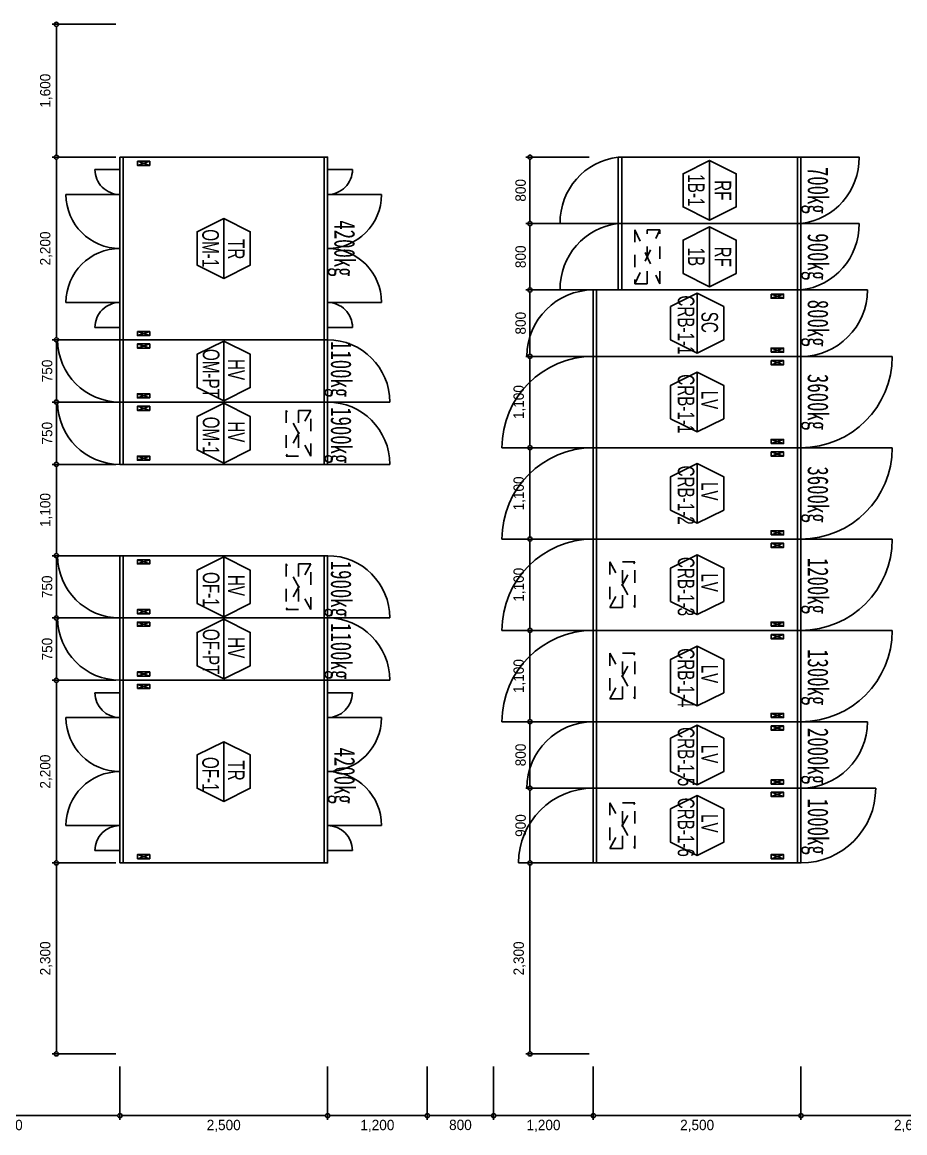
# Model space of a CAD drawing. Header units: millimetres. Extents: x 89978 to 501025, y -351975 to 837171.
# Drawn here: x 293374 to 304000, y -320500 to -307125 of the extents above; entities that cross this region are included whole.
import ezdxf
from ezdxf.enums import TextEntityAlignment as Align

# ---------------------------------------------------------------- set-up
doc = ezdxf.new("R2010")
doc.units = ezdxf.units.MM
doc.header["$LTSCALE"] = 150
doc.linetypes.add('D1', pattern=[3, 1, -1, 1])
doc.layers.get('Defpoints').update_dxf_attribs({"color": 150})
for name, color, linetype in [('------00 Switch Gear', 3, 'Continuous'), ('------00 Switch Gear_Number', 1, 'Continuous'), ('-----36 Dimension', 1, 'Continuous'), ('20251030_전기하중검토', 241, 'Continuous')]:
    doc.layers.add(name, color=color, linetype=linetype)
doc.layers.add('NOPLOT', color=191, linetype='Continuous', plot=False)
doc.styles.add('dd', font='')
doc.styles.add('ELEC', font='')
doc.styles.add('Gtx', font='')
doc.styles.get('dd').set_extended_font_data('DotumChe')
doc.styles.get('ELEC').set_extended_font_data('Dotum')
doc.styles.get('Gtx').set_extended_font_data('Dotum')
doc.dimstyles.new('ELEC', dxfattribs={"dimscale": 100, "dimtxt": 2, "dimasz": 1, "dimexe": 2, "dimexo": 1, "dimgap": 1, "dimtad": 1, "dimdec": 0, "dimrnd": 0.25, "dimzin": 9, "dimdsep": 32, "dimlunit": 6, "dimtxsty": 'ELEC', "dimblk": 'Z_DOT', "dimcen": 3, "dimclrd": 7, "dimclre": 7, "dimclrt": 3, "dimadec": 0, "dimazin": 0, "dimtfac": 1, "dimtdec": 0, "dimtix": 1, "dimtmove": 2, "dimatfit": 1, "dimfxl": 1, "dimarcsym": 0})

# ---------------------------------------------------------------- blocks, each defined once
blk = doc.blocks.new('_DOTBLANK')
at = {"color": 0, "linetype": 'ByBlock'}
blk.add_line((-0.5, 0), (-1, 0), dxfattribs=at)
blk.add_circle((0, 0), 0.5, dxfattribs=at)
blk = doc.blocks.new('*D1591')
at = {"layer": '-----36 Dimension', "color": 0, "lineweight": -2, "transparency": 16777216}
for p, q in [((300198, -309550, 0), (299437, -309550, 0)), ((299487, -309600, 0), (299487, -310300, 0)), ((300201, -310350, 0), (299437, -310350, 0))]:
    blk.add_line(p, q, dxfattribs=at)
at = {"layer": 'Defpoints', "color": 0, "transparency": 16777216}
for p in [(300248, -309550, 0), (299487, -310350, 0), (300251, -310350, 0)]:
    blk.add_point(p, dxfattribs=at)
at = {"layer": '-----36 Dimension', "color": 0, "lineweight": -2, "transparency": 16777216, "xscale": 50, "yscale": 50, "zscale": 50}
for p, rotation in [((299487, -309550, 0), 90), ((299487, -310350, 0), 270)]:
    blk.add_blockref('_DOTBLANK', p, dxfattribs=dict(at, rotation=rotation))
at = {"layer": '-----36 Dimension', "color": 0, "transparency": 16777216, "insert": (299375, -309950, 0), "char_height": 125, "attachment_point": 5, "rotation": 90, "style": 'Gtx'}
blk.add_mtext('800', dxfattribs=at)
blk = doc.blocks.new('Z_DOT')
for p, q in [((-2, 0), (2, 0)), ((0, -2), (0, 2))]:
    blk.add_line(p, q)
for radius in [2.5, 1.25]:
    blk.add_circle((0, 0), radius)
blk = doc.blocks.new('*D1592')
at = {"layer": '-----36 Dimension', "color": 0, "lineweight": -2, "transparency": 16777216}
for p, q in [((300198, -308750, 0), (299437, -308750, 0)), ((299487, -308800, 0), (299487, -309500, 0)), ((300201, -309550, 0), (299437, -309550, 0))]:
    blk.add_line(p, q, dxfattribs=at)
at = {"layer": 'Defpoints', "color": 0, "transparency": 16777216}
for p in [(300248, -308750, 0), (299487, -309550, 0), (300251, -309550, 0)]:
    blk.add_point(p, dxfattribs=at)
at = {"layer": '-----36 Dimension', "color": 0, "lineweight": -2, "transparency": 16777216, "xscale": 50, "yscale": 50, "zscale": 50}
for p, rotation in [((299487, -308750, 0), 90), ((299487, -309550, 0), 270)]:
    blk.add_blockref('_DOTBLANK', p, dxfattribs=dict(at, rotation=rotation))
at = {"layer": '-----36 Dimension', "color": 0, "transparency": 16777216, "insert": (299375, -309150, 0), "char_height": 125, "attachment_point": 5, "rotation": 90, "style": 'Gtx'}
blk.add_mtext('800', dxfattribs=at)
blk = doc.blocks.new('750X2500')
at = {"layer": '------00 Switch Gear'}
for p, q in [((-3250, 750), (-2458, 750)), ((-2460, 750), (-2460, 0)), ((-210, 700), (-360, 650)), ((-360, 700), (-210, 650)), ((-40, 750), (-40, 0)), ((-210, 50), (-360, 100)), ((-360, 50), (-210, 100)), ((750, 0), (-42, 0))]:
    blk.add_line(p, q, dxfattribs=at)
for points in [[(-2500, 750), (-2500, 0), (0, 0), (0, 750)], [(-360, 700), (-210, 700), (-210, 650), (-360, 650)], [(-360, 50), (-210, 50), (-210, 100), (-360, 100)]]:
    blk.add_lwpolyline(points, close=True, dxfattribs=at)
for centre, start, end in [((-2500, 750), 180, 270), ((0, 0), 0, 90)]:
    blk.add_arc(centre, 750, start, end, dxfattribs=at)
blk = doc.blocks.new('*D1518')
at = {"layer": '-----36 Dimension', "color": 0, "lineweight": -2, "transparency": 16777216}
for p, q in [((294499, -311700), (293736, -311700)), ((293786, -312400), (293786, -311750)), ((294500, -312450), (293736, -312450))]:
    blk.add_line(p, q, dxfattribs=at)
at = {"layer": 'Defpoints', "color": 0, "transparency": 16777216}
for p in [(293786, -311700), (294549, -311700), (294550, -312450)]:
    blk.add_point(p, dxfattribs=at)
at = {"layer": '-----36 Dimension', "color": 0, "lineweight": -2, "transparency": 16777216, "xscale": 50, "yscale": 50, "zscale": 50}
for p, rotation in [((293786, -311700), 90), ((293786, -312450), 270)]:
    blk.add_blockref('_DOTBLANK', p, dxfattribs=dict(at, rotation=rotation))
at = {"layer": '-----36 Dimension', "color": 0, "transparency": 16777216, "insert": (293674, -312075), "char_height": 125, "attachment_point": 5, "rotation": 90, "style": 'Gtx'}
blk.add_mtext('750', dxfattribs=at)
blk = doc.blocks.new('*D1519')
at = {"layer": '-----36 Dimension', "color": 0, "lineweight": -2, "transparency": 16777216}
for p, q in [((294499, -310950), (293736, -310950)), ((293786, -311650), (293786, -311000)), ((294499, -311700), (293736, -311700))]:
    blk.add_line(p, q, dxfattribs=at)
at = {"layer": 'Defpoints', "color": 0, "transparency": 16777216}
for p in [(293786, -310950), (294549, -310950), (294549, -311700)]:
    blk.add_point(p, dxfattribs=at)
at = {"layer": '-----36 Dimension', "color": 0, "lineweight": -2, "transparency": 16777216, "xscale": 50, "yscale": 50, "zscale": 50}
for p, rotation in [((293786, -310950), 90), ((293786, -311700), 270)]:
    blk.add_blockref('_DOTBLANK', p, dxfattribs=dict(at, rotation=rotation))
at = {"layer": '-----36 Dimension', "color": 0, "transparency": 16777216, "insert": (293674, -311325), "char_height": 125, "attachment_point": 5, "rotation": 90, "style": 'Gtx'}
blk.add_mtext('750', dxfattribs=at)
blk = doc.blocks.new('*D1515')
at = {"layer": '-----36 Dimension', "color": 0, "lineweight": -2, "transparency": 16777216}
for p, q in [((300200, -310350, 0), (299437, -310350, 0)), ((299487, -311100, 0), (299487, -310400, 0)), ((300198, -311150, 0), (299437, -311150, 0))]:
    blk.add_line(p, q, dxfattribs=at)
at = {"layer": 'Defpoints', "color": 0, "transparency": 16777216}
for p in [(299487, -310350, 0), (300250, -310350, 0), (300248, -311150)]:
    blk.add_point(p, dxfattribs=at)
at = {"layer": '-----36 Dimension', "color": 0, "lineweight": -2, "transparency": 16777216, "xscale": 50, "yscale": 50, "zscale": 50}
for p, rotation in [((299487, -310350, 0), 90), ((299487, -311150, 0), 270)]:
    blk.add_blockref('_DOTBLANK', p, dxfattribs=dict(at, rotation=rotation))
at = {"layer": '-----36 Dimension', "color": 0, "transparency": 16777216, "insert": (299375, -310750, 0), "char_height": 125, "attachment_point": 5, "rotation": 90, "style": 'Gtx'}
blk.add_mtext('800', dxfattribs=at)
blk = doc.blocks.new('800X2500')
at = {"layer": '------00 Switch Gear'}
for p, q in [((-2460, 800), (-2460, 0)), ((-210, 750), (-360, 700)), ((-360, 750), (-210, 700)), ((800, 800), (-42, 800)), ((-40, 800), (-40, 0)), ((-3300, 0), (-2458, 0)), ((-210, 50), (-360, 100)), ((-360, 50), (-210, 100))]:
    blk.add_line(p, q, dxfattribs=at)
for points in [[(-2500, 800), (-2500, 0), (0, 0), (0, 800)], [(-360, 750), (-210, 750), (-210, 700), (-360, 700)], [(-360, 50), (-210, 50), (-210, 100), (-360, 100)]]:
    blk.add_lwpolyline(points, close=True, dxfattribs=at)
for centre, start, end in [((-2500, 0), 90, 180), ((0, 800), 270, 0)]:
    blk.add_arc(centre, 800, start, end, dxfattribs=at)
blk = doc.blocks.new('1100X2500')
at = {"layer": '------00 Switch Gear'}
for p, q in [((-2460, 1100), (-2460, 0)), ((1100, 1100), (-42, 1100)), ((-40, 1100), (-40, 0)), ((-210, 1050), (-360, 1000)), ((-360, 1050), (-210, 1000)), ((-3600, 0), (-2458, 0)), ((-210, 50), (-360, 100)), ((-360, 50), (-210, 100))]:
    blk.add_line(p, q, dxfattribs=at)
at = {"layer": '------00 Switch Gear', "elevation": 0}
for points in [[(-2500, 1100), (-2500, 0), (0, 0), (0, 1100)], [(-360, 1050), (-210, 1050), (-210, 1000), (-360, 1000)], [(-360, 50), (-210, 50), (-210, 100), (-360, 100)]]:
    blk.add_lwpolyline(points, close=True, dxfattribs=at)
at = {"layer": '------00 Switch Gear'}
for centre, start, end in [((-2500, 0), 90, 180), ((0, 1100), 270, 0)]:
    blk.add_arc(centre, 1100, start, end, dxfattribs=at)
blk = doc.blocks.new('900X2500')
at = {"layer": '------00 Switch Gear'}
for p, q in [((-2460, 900), (-2460, 0)), ((-210, 850), (-360, 800)), ((-360, 850), (-210, 800)), ((900, 900), (-42, 900)), ((-40, 900), (-40, 0)), ((-3400, 0), (-2458, 0)), ((-210, 50), (-360, 100)), ((-360, 50), (-210, 100))]:
    blk.add_line(p, q, dxfattribs=at)
at = {"layer": '------00 Switch Gear', "elevation": 0}
for points in [[(-2500, 900), (-2500, 0), (0, 0), (0, 900)], [(-360, 850), (-210, 850), (-210, 800), (-360, 800)], [(-360, 50), (-210, 50), (-210, 100), (-360, 100)]]:
    blk.add_lwpolyline(points, close=True, dxfattribs=at)
at = {"layer": '------00 Switch Gear'}
for centre, start, end in [((-2500, 0), 90, 180), ((0, 900), 270, 0)]:
    blk.add_arc(centre, 900, start, end, dxfattribs=at)
blk = doc.blocks.new('*D1479')
at = {"layer": '-----36 Dimension', "color": 0, "lineweight": -2, "transparency": 16777216}
for p, q in [((291800, -319700), (291800, -320344)), ((294550, -319700), (294550, -320344)), ((291850, -320294), (294500, -320294))]:
    blk.add_line(p, q, dxfattribs=at)
at = {"layer": 'Defpoints', "color": 0, "transparency": 16777216}
for p in [(291800, -318450), (294550, -318450), (294550, -320294)]:
    blk.add_point(p, dxfattribs=at)
at = {"layer": '-----36 Dimension', "color": 0, "lineweight": -2, "transparency": 16777216, "xscale": 50, "yscale": 50, "zscale": 50, "rotation": 180}
blk.add_blockref('_DOTBLANK', (291800, -320294), dxfattribs=at)
at = {"layer": '-----36 Dimension', "color": 0, "lineweight": -2, "transparency": 16777216, "xscale": 50, "yscale": 50, "zscale": 50}
blk.add_blockref('_DOTBLANK', (294550, -320294), dxfattribs=at)
at = {"layer": '-----36 Dimension', "color": 0, "transparency": 16777216, "insert": (293175, -320418), "char_height": 125, "attachment_point": 5, "style": 'Gtx'}
blk.add_mtext('2,750', dxfattribs=at)
blk = doc.blocks.new('*D1480')
at = {"layer": '-----36 Dimension', "color": 0, "lineweight": -2, "transparency": 16777216}
for p, q in [((294550, -319700), (294550, -320344)), ((297050, -319700), (297050, -320344)), ((294600, -320294), (297000, -320294))]:
    blk.add_line(p, q, dxfattribs=at)
at = {"layer": 'Defpoints', "color": 0, "transparency": 16777216}
for p in [(294550, -318450), (297050, -318450), (297050, -320294)]:
    blk.add_point(p, dxfattribs=at)
at = {"layer": '-----36 Dimension', "color": 0, "lineweight": -2, "transparency": 16777216, "xscale": 50, "yscale": 50, "zscale": 50, "rotation": 180}
blk.add_blockref('_DOTBLANK', (294550, -320294), dxfattribs=at)
at = {"layer": '-----36 Dimension', "color": 0, "lineweight": -2, "transparency": 16777216, "xscale": 50, "yscale": 50, "zscale": 50}
blk.add_blockref('_DOTBLANK', (297050, -320294), dxfattribs=at)
at = {"layer": '-----36 Dimension', "color": 0, "transparency": 16777216, "insert": (295800, -320418), "char_height": 125, "attachment_point": 5, "style": 'Gtx'}
blk.add_mtext('2,500', dxfattribs=at)
blk = doc.blocks.new('*D1481')
at = {"layer": '-----36 Dimension', "color": 0, "lineweight": -2, "transparency": 16777216}
for p, q in [((297050, -319700), (297050, -320344)), ((298250, -319700), (298250, -320344)), ((297100, -320294), (298200, -320294))]:
    blk.add_line(p, q, dxfattribs=at)
at = {"layer": 'Defpoints', "color": 0, "transparency": 16777216}
for p in [(297050, -318450), (298250, -318450), (298250, -320294)]:
    blk.add_point(p, dxfattribs=at)
at = {"layer": '-----36 Dimension', "color": 0, "lineweight": -2, "transparency": 16777216, "xscale": 50, "yscale": 50, "zscale": 50, "rotation": 180}
blk.add_blockref('_DOTBLANK', (297050, -320294), dxfattribs=at)
at = {"layer": '-----36 Dimension', "color": 0, "lineweight": -2, "transparency": 16777216, "xscale": 50, "yscale": 50, "zscale": 50}
blk.add_blockref('_DOTBLANK', (298250, -320294), dxfattribs=at)
at = {"layer": '-----36 Dimension', "color": 0, "transparency": 16777216, "insert": (297650, -320418), "char_height": 125, "attachment_point": 5, "style": 'Gtx'}
blk.add_mtext('1,200', dxfattribs=at)
blk = doc.blocks.new('*D1482')
at = {"layer": '-----36 Dimension', "color": 0, "lineweight": -2, "transparency": 16777216}
for p, q in [((300250, -319700), (300250, -320344)), ((302750, -319700), (302750, -320344)), ((300300, -320294), (302700, -320294))]:
    blk.add_line(p, q, dxfattribs=at)
at = {"layer": 'Defpoints', "color": 0, "transparency": 16777216}
for p in [(300250, -318450), (302750, -318450), (302750, -320294)]:
    blk.add_point(p, dxfattribs=at)
at = {"layer": '-----36 Dimension', "color": 0, "lineweight": -2, "transparency": 16777216, "xscale": 50, "yscale": 50, "zscale": 50, "rotation": 180}
blk.add_blockref('_DOTBLANK', (300250, -320294), dxfattribs=at)
at = {"layer": '-----36 Dimension', "color": 0, "lineweight": -2, "transparency": 16777216, "xscale": 50, "yscale": 50, "zscale": 50}
blk.add_blockref('_DOTBLANK', (302750, -320294), dxfattribs=at)
at = {"layer": '-----36 Dimension', "color": 0, "transparency": 16777216, "insert": (301500, -320418), "char_height": 125, "attachment_point": 5, "style": 'Gtx'}
blk.add_mtext('2,500', dxfattribs=at)
blk = doc.blocks.new('*D1483')
at = {"layer": '-----36 Dimension', "color": 0, "lineweight": -2, "transparency": 16777216}
for p, q in [((302750, -319700), (302750, -320344)), ((305400, -319700), (305400, -320344)), ((302800, -320294), (305350, -320294))]:
    blk.add_line(p, q, dxfattribs=at)
at = {"layer": 'Defpoints', "color": 0, "transparency": 16777216}
for p in [(302750, -318450), (305400, -318450), (305400, -320294)]:
    blk.add_point(p, dxfattribs=at)
at = {"layer": '-----36 Dimension', "color": 0, "lineweight": -2, "transparency": 16777216, "xscale": 50, "yscale": 50, "zscale": 50, "rotation": 180}
blk.add_blockref('_DOTBLANK', (302750, -320294), dxfattribs=at)
at = {"layer": '-----36 Dimension', "color": 0, "lineweight": -2, "transparency": 16777216, "xscale": 50, "yscale": 50, "zscale": 50}
blk.add_blockref('_DOTBLANK', (305400, -320294), dxfattribs=at)
at = {"layer": '-----36 Dimension', "color": 0, "transparency": 16777216, "insert": (304075, -320418), "char_height": 125, "attachment_point": 5, "style": 'Gtx'}
blk.add_mtext('2,650', dxfattribs=at)
blk = doc.blocks.new('*D1496')
at = {"layer": '-----36 Dimension', "color": 0, "lineweight": -2, "transparency": 16777216}
for p, q in [((298250, -319700), (298250, -320344)), ((299050, -319700), (299050, -320344)), ((298300, -320294), (299000, -320294))]:
    blk.add_line(p, q, dxfattribs=at)
at = {"layer": 'Defpoints', "color": 0, "transparency": 16777216}
for p in [(298250, -318450), (299050, -318450), (299050, -320294)]:
    blk.add_point(p, dxfattribs=at)
at = {"layer": '-----36 Dimension', "color": 0, "lineweight": -2, "transparency": 16777216, "xscale": 50, "yscale": 50, "zscale": 50, "rotation": 180}
blk.add_blockref('_DOTBLANK', (298250, -320294), dxfattribs=at)
at = {"layer": '-----36 Dimension', "color": 0, "lineweight": -2, "transparency": 16777216, "xscale": 50, "yscale": 50, "zscale": 50}
blk.add_blockref('_DOTBLANK', (299050, -320294), dxfattribs=at)
at = {"layer": '-----36 Dimension', "color": 0, "transparency": 16777216, "insert": (298650, -320406), "char_height": 125, "attachment_point": 5, "style": 'Gtx'}
blk.add_mtext('800', dxfattribs=at)
blk = doc.blocks.new('*D1497')
at = {"layer": '-----36 Dimension', "color": 0, "lineweight": -2, "transparency": 16777216}
for p, q in [((299050, -319700), (299050, -320344)), ((300250, -319700), (300250, -320344)), ((299100, -320294), (300200, -320294))]:
    blk.add_line(p, q, dxfattribs=at)
at = {"layer": 'Defpoints', "color": 0, "transparency": 16777216}
for p in [(299050, -318450), (300250, -318450), (300250, -320294)]:
    blk.add_point(p, dxfattribs=at)
at = {"layer": '-----36 Dimension', "color": 0, "lineweight": -2, "transparency": 16777216, "xscale": 50, "yscale": 50, "zscale": 50, "rotation": 180}
blk.add_blockref('_DOTBLANK', (299050, -320294), dxfattribs=at)
at = {"layer": '-----36 Dimension', "color": 0, "lineweight": -2, "transparency": 16777216, "xscale": 50, "yscale": 50, "zscale": 50}
blk.add_blockref('_DOTBLANK', (300250, -320294), dxfattribs=at)
at = {"layer": '-----36 Dimension', "color": 0, "transparency": 16777216, "insert": (299650, -320418), "char_height": 125, "attachment_point": 5, "style": 'Gtx'}
blk.add_mtext('1,200', dxfattribs=at)
blk = doc.blocks.new('*D1617')
at = {"layer": '-----36 Dimension', "color": 0, "lineweight": -2, "transparency": 16777216}
for p, q in [((294500, -308750), (293736, -308750)), ((293786, -310900), (293786, -308800)), ((294499, -310950), (293736, -310950))]:
    blk.add_line(p, q, dxfattribs=at)
at = {"layer": 'Defpoints', "color": 0, "transparency": 16777216}
for p in [(293786, -308750), (294550, -308750), (294549, -310950)]:
    blk.add_point(p, dxfattribs=at)
at = {"layer": '-----36 Dimension', "color": 0, "lineweight": -2, "transparency": 16777216, "xscale": 50, "yscale": 50, "zscale": 50}
for p, rotation in [((293786, -308750), 90), ((293786, -310950), 270)]:
    blk.add_blockref('_DOTBLANK', p, dxfattribs=dict(at, rotation=rotation))
at = {"layer": '-----36 Dimension', "color": 0, "transparency": 16777216, "insert": (293662, -309850), "char_height": 125, "attachment_point": 5, "rotation": 90, "style": 'Gtx'}
blk.add_mtext('2,200', dxfattribs=at)
blk = doc.blocks.new('*D1618')
at = {"layer": '-----36 Dimension', "color": 0, "lineweight": -2, "transparency": 16777216}
for p, q in [((294500, -307150), (293736, -307150)), ((293786, -308700), (293786, -307200)), ((294500, -308750), (293736, -308750))]:
    blk.add_line(p, q, dxfattribs=at)
at = {"layer": 'Defpoints', "color": 0, "transparency": 16777216}
for p in [(293786, -307150), (294550, -307150), (294550, -308750)]:
    blk.add_point(p, dxfattribs=at)
at = {"layer": '-----36 Dimension', "color": 0, "lineweight": -2, "transparency": 16777216, "xscale": 50, "yscale": 50, "zscale": 50}
for p, rotation in [((293786, -307150), 90), ((293786, -308750), 270)]:
    blk.add_blockref('_DOTBLANK', p, dxfattribs=dict(at, rotation=rotation))
at = {"layer": '-----36 Dimension', "color": 0, "transparency": 16777216, "insert": (293662, -307950), "char_height": 125, "attachment_point": 5, "rotation": 90, "style": 'Gtx'}
blk.add_mtext('1,600', dxfattribs=at)
blk = doc.blocks.new('*D1619')
at = {"layer": '-----36 Dimension', "color": 0, "lineweight": -2, "transparency": 16777216}
for p, q in [((294500, -312450), (293736, -312450)), ((293786, -312500), (293786, -313500)), ((294500, -313550), (293736, -313550))]:
    blk.add_line(p, q, dxfattribs=at)
at = {"layer": 'Defpoints', "color": 0, "transparency": 16777216}
for p in [(294550, -312450), (293786, -313550), (294550, -313550)]:
    blk.add_point(p, dxfattribs=at)
at = {"layer": '-----36 Dimension', "color": 0, "lineweight": -2, "transparency": 16777216, "xscale": 50, "yscale": 50, "zscale": 50}
for p, rotation in [((293786, -312450), 90), ((293786, -313550), 270)]:
    blk.add_blockref('_DOTBLANK', p, dxfattribs=dict(at, rotation=rotation))
at = {"layer": '-----36 Dimension', "color": 0, "transparency": 16777216, "insert": (293662, -313000), "char_height": 125, "attachment_point": 5, "rotation": 90, "style": 'Gtx'}
blk.add_mtext('1,100', dxfattribs=at)
blk = doc.blocks.new('*D1620')
at = {"layer": '-----36 Dimension', "color": 0, "lineweight": -2, "transparency": 16777216}
for p, q in [((294500, -313550), (293736, -313550)), ((293786, -313600), (293786, -314250)), ((294500, -314300), (293736, -314300))]:
    blk.add_line(p, q, dxfattribs=at)
at = {"layer": 'Defpoints', "color": 0, "transparency": 16777216}
for p in [(294550, -313550), (293786, -314300), (294550, -314300)]:
    blk.add_point(p, dxfattribs=at)
at = {"layer": '-----36 Dimension', "color": 0, "lineweight": -2, "transparency": 16777216, "xscale": 50, "yscale": 50, "zscale": 50}
for p, rotation in [((293786, -313550), 90), ((293786, -314300), 270)]:
    blk.add_blockref('_DOTBLANK', p, dxfattribs=dict(at, rotation=rotation))
at = {"layer": '-----36 Dimension', "color": 0, "transparency": 16777216, "insert": (293674, -313925), "char_height": 125, "attachment_point": 5, "rotation": 90, "style": 'Gtx'}
blk.add_mtext('750', dxfattribs=at)
blk = doc.blocks.new('*D1621')
at = {"layer": '-----36 Dimension', "color": 0, "lineweight": -2, "transparency": 16777216}
for p, q in [((294500, -314300), (293736, -314300)), ((293786, -314350), (293786, -315000)), ((294500, -315050), (293736, -315050))]:
    blk.add_line(p, q, dxfattribs=at)
at = {"layer": 'Defpoints', "color": 0, "transparency": 16777216}
for p in [(294550, -314300), (293786, -315050), (294550, -315050)]:
    blk.add_point(p, dxfattribs=at)
at = {"layer": '-----36 Dimension', "color": 0, "lineweight": -2, "transparency": 16777216, "xscale": 50, "yscale": 50, "zscale": 50}
for p, rotation in [((293786, -314300), 90), ((293786, -315050), 270)]:
    blk.add_blockref('_DOTBLANK', p, dxfattribs=dict(at, rotation=rotation))
at = {"layer": '-----36 Dimension', "color": 0, "transparency": 16777216, "insert": (293674, -314675), "char_height": 125, "attachment_point": 5, "rotation": 90, "style": 'Gtx'}
blk.add_mtext('750', dxfattribs=at)
blk = doc.blocks.new('*D1622')
at = {"layer": '-----36 Dimension', "color": 0, "lineweight": -2, "transparency": 16777216}
for p, q in [((294500, -315050), (293736, -315050)), ((293786, -315100), (293786, -317200)), ((294500, -317250), (293736, -317250))]:
    blk.add_line(p, q, dxfattribs=at)
at = {"layer": 'Defpoints', "color": 0, "transparency": 16777216}
for p in [(294550, -315050), (293786, -317250), (294550, -317250)]:
    blk.add_point(p, dxfattribs=at)
at = {"layer": '-----36 Dimension', "color": 0, "lineweight": -2, "transparency": 16777216, "xscale": 50, "yscale": 50, "zscale": 50}
for p, rotation in [((293786, -315050), 90), ((293786, -317250), 270)]:
    blk.add_blockref('_DOTBLANK', p, dxfattribs=dict(at, rotation=rotation))
at = {"layer": '-----36 Dimension', "color": 0, "transparency": 16777216, "insert": (293662, -316150), "char_height": 125, "attachment_point": 5, "rotation": 90, "style": 'Gtx'}
blk.add_mtext('2,200', dxfattribs=at)
blk = doc.blocks.new('*D1623')
at = {"layer": '-----36 Dimension', "color": 0, "lineweight": -2, "transparency": 16777216}
for p, q in [((294500, -317250), (293736, -317250)), ((293786, -317300), (293786, -319500)), ((294500, -319550), (293736, -319550))]:
    blk.add_line(p, q, dxfattribs=at)
at = {"layer": 'Defpoints', "color": 0, "transparency": 16777216}
for p in [(294550, -317250), (293786, -319550), (294550, -319550)]:
    blk.add_point(p, dxfattribs=at)
at = {"layer": '-----36 Dimension', "color": 0, "lineweight": -2, "transparency": 16777216, "xscale": 50, "yscale": 50, "zscale": 50}
for p, rotation in [((293786, -317250), 90), ((293786, -319550), 270)]:
    blk.add_blockref('_DOTBLANK', p, dxfattribs=dict(at, rotation=rotation))
at = {"layer": '-----36 Dimension', "color": 0, "transparency": 16777216, "insert": (293662, -318400), "char_height": 125, "attachment_point": 5, "rotation": 90, "style": 'Gtx'}
blk.add_mtext('2,300', dxfattribs=at)
blk = doc.blocks.new('*D1624')
at = {"layer": '-----36 Dimension', "color": 0, "lineweight": -2, "transparency": 16777216}
for p, q in [((300198, -311150), (299437, -311150)), ((299487, -311200), (299487, -312200)), ((300200, -312250), (299437, -312250))]:
    blk.add_line(p, q, dxfattribs=at)
at = {"layer": 'Defpoints', "color": 0, "transparency": 16777216}
for p in [(300248, -311150), (299487, -312250), (300250, -312250)]:
    blk.add_point(p, dxfattribs=at)
at = {"layer": '-----36 Dimension', "color": 0, "lineweight": -2, "transparency": 16777216, "xscale": 50, "yscale": 50, "zscale": 50}
for p, rotation in [((299487, -311150), 90), ((299487, -312250), 270)]:
    blk.add_blockref('_DOTBLANK', p, dxfattribs=dict(at, rotation=rotation))
at = {"layer": '-----36 Dimension', "color": 0, "transparency": 16777216, "insert": (299363, -311700), "char_height": 125, "attachment_point": 5, "rotation": 90, "style": 'Gtx'}
blk.add_mtext('1,100', dxfattribs=at)
blk = doc.blocks.new('*D1625')
at = {"layer": '-----36 Dimension', "color": 0, "lineweight": -2, "transparency": 16777216}
for p, q in [((300200, -312250), (299437, -312250)), ((299487, -312300), (299487, -313300)), ((300200, -313350), (299437, -313350))]:
    blk.add_line(p, q, dxfattribs=at)
at = {"layer": 'Defpoints', "color": 0, "transparency": 16777216}
for p in [(300250, -312250), (299487, -313350), (300250, -313350)]:
    blk.add_point(p, dxfattribs=at)
at = {"layer": '-----36 Dimension', "color": 0, "lineweight": -2, "transparency": 16777216, "xscale": 50, "yscale": 50, "zscale": 50}
for p, rotation in [((299487, -312250), 90), ((299487, -313350), 270)]:
    blk.add_blockref('_DOTBLANK', p, dxfattribs=dict(at, rotation=rotation))
at = {"layer": '-----36 Dimension', "color": 0, "transparency": 16777216, "insert": (299363, -312800), "char_height": 125, "attachment_point": 5, "rotation": 90, "style": 'Gtx'}
blk.add_mtext('1,100', dxfattribs=at)
blk = doc.blocks.new('*D1626')
at = {"layer": '-----36 Dimension', "color": 0, "lineweight": -2, "transparency": 16777216}
for p, q in [((300200, -313350), (299437, -313350)), ((299487, -313400), (299487, -314400)), ((300200, -314450), (299437, -314450))]:
    blk.add_line(p, q, dxfattribs=at)
at = {"layer": 'Defpoints', "color": 0, "transparency": 16777216}
for p in [(300250, -313350), (299487, -314450), (300250, -314450)]:
    blk.add_point(p, dxfattribs=at)
at = {"layer": '-----36 Dimension', "color": 0, "lineweight": -2, "transparency": 16777216, "xscale": 50, "yscale": 50, "zscale": 50}
for p, rotation in [((299487, -313350), 90), ((299487, -314450), 270)]:
    blk.add_blockref('_DOTBLANK', p, dxfattribs=dict(at, rotation=rotation))
at = {"layer": '-----36 Dimension', "color": 0, "transparency": 16777216, "insert": (299363, -313900), "char_height": 125, "attachment_point": 5, "rotation": 90, "style": 'Gtx'}
blk.add_mtext('1,100', dxfattribs=at)
blk = doc.blocks.new('*D1627')
at = {"layer": '-----36 Dimension', "color": 0, "lineweight": -2, "transparency": 16777216}
for p, q in [((300200, -314450), (299437, -314450)), ((299487, -314500), (299487, -315500)), ((300200, -315550), (299437, -315550))]:
    blk.add_line(p, q, dxfattribs=at)
at = {"layer": 'Defpoints', "color": 0, "transparency": 16777216}
for p in [(300250, -314450), (299487, -315550), (300250, -315550)]:
    blk.add_point(p, dxfattribs=at)
at = {"layer": '-----36 Dimension', "color": 0, "lineweight": -2, "transparency": 16777216, "xscale": 50, "yscale": 50, "zscale": 50}
for p, rotation in [((299487, -314450), 90), ((299487, -315550), 270)]:
    blk.add_blockref('_DOTBLANK', p, dxfattribs=dict(at, rotation=rotation))
at = {"layer": '-----36 Dimension', "color": 0, "transparency": 16777216, "insert": (299363, -315000), "char_height": 125, "attachment_point": 5, "rotation": 90, "style": 'Gtx'}
blk.add_mtext('1,100', dxfattribs=at)
blk = doc.blocks.new('*D1628')
at = {"layer": '-----36 Dimension', "color": 0, "lineweight": -2, "transparency": 16777216}
for p, q in [((300200, -315550), (299437, -315550)), ((299487, -315600), (299487, -316300)), ((300200, -316350), (299437, -316350))]:
    blk.add_line(p, q, dxfattribs=at)
at = {"layer": 'Defpoints', "color": 0, "transparency": 16777216}
for p in [(300250, -315550), (299487, -316350), (300250, -316350)]:
    blk.add_point(p, dxfattribs=at)
at = {"layer": '-----36 Dimension', "color": 0, "lineweight": -2, "transparency": 16777216, "xscale": 50, "yscale": 50, "zscale": 50}
for p, rotation in [((299487, -315550), 90), ((299487, -316350), 270)]:
    blk.add_blockref('_DOTBLANK', p, dxfattribs=dict(at, rotation=rotation))
at = {"layer": '-----36 Dimension', "color": 0, "transparency": 16777216, "insert": (299375, -315950), "char_height": 125, "attachment_point": 5, "rotation": 90, "style": 'Gtx'}
blk.add_mtext('800', dxfattribs=at)
blk = doc.blocks.new('*D1629')
at = {"layer": '-----36 Dimension', "color": 0, "lineweight": -2, "transparency": 16777216}
for p, q in [((300200, -316350), (299437, -316350)), ((299487, -316400), (299487, -317200)), ((300200, -317250), (299437, -317250))]:
    blk.add_line(p, q, dxfattribs=at)
at = {"layer": 'Defpoints', "color": 0, "transparency": 16777216}
for p in [(300250, -316350), (299487, -317250), (300250, -317250)]:
    blk.add_point(p, dxfattribs=at)
at = {"layer": '-----36 Dimension', "color": 0, "lineweight": -2, "transparency": 16777216, "xscale": 50, "yscale": 50, "zscale": 50}
for p, rotation in [((299487, -316350), 90), ((299487, -317250), 270)]:
    blk.add_blockref('_DOTBLANK', p, dxfattribs=dict(at, rotation=rotation))
at = {"layer": '-----36 Dimension', "color": 0, "transparency": 16777216, "insert": (299375, -316800), "char_height": 125, "attachment_point": 5, "rotation": 90, "style": 'Gtx'}
blk.add_mtext('900', dxfattribs=at)
blk = doc.blocks.new('*D1630')
at = {"layer": '-----36 Dimension', "color": 0, "lineweight": -2, "transparency": 16777216}
for p, q in [((300200, -317250), (299437, -317250)), ((299487, -317300), (299487, -319500)), ((300200, -319550), (299437, -319550))]:
    blk.add_line(p, q, dxfattribs=at)
at = {"layer": 'Defpoints', "color": 0, "transparency": 16777216}
for p in [(300250, -317250), (299487, -319550), (300250, -319550)]:
    blk.add_point(p, dxfattribs=at)
at = {"layer": '-----36 Dimension', "color": 0, "lineweight": -2, "transparency": 16777216, "xscale": 50, "yscale": 50, "zscale": 50}
for p, rotation in [((299487, -317250), 90), ((299487, -319550), 270)]:
    blk.add_blockref('_DOTBLANK', p, dxfattribs=dict(at, rotation=rotation))
at = {"layer": '-----36 Dimension', "color": 0, "transparency": 16777216, "insert": (299363, -318400), "char_height": 125, "attachment_point": 5, "rotation": 90, "style": 'Gtx'}
blk.add_mtext('2,300', dxfattribs=at)

msp = doc.modelspace()

# ---------------------------------------------------------------- linework, layer by layer
at = {"layer": '------00 Switch Gear'}
for p, q in [((294590, -308750), (294590, -310950)), ((294910, -308800), (294760, -308850)), ((294910, -308850), (294760, -308800)), ((297010, -308750), (297010, -310950)), ((300592, -309550), (300592, -308750)), ((302710, -309550), (302710, -308750)), ((300592, -310350), (300592, -309550)), ((302710, -310350), (302710, -309550)), ((294910, -310850), (294760, -310900)), ((294910, -310900), (294760, -310850)), ((294590, -317250), (294590, -315050)), ((294910, -315150), (294760, -315100)), ((294910, -315100), (294760, -315150)), ((297010, -317250), (297010, -315050)), ((294250, -315200), (294550, -315200)), ((297350, -315200), (297050, -315200)), ((294550, -315500), (293900, -315500)), ((297050, -315500), (297700, -315500)), ((294550, -316800), (293900, -316800)), ((297050, -316800), (297700, -316800)), ((294550, -317100), (294250, -317100)), ((297050, -317100), (297350, -317100)), ((294910, -317200), (294760, -317150)), ((294910, -317150), (294760, -317200))]:
    msp.add_line(p, q, dxfattribs=at)
for points in [[(294550, -308750), (294550, -310950), (297050, -310950), (297050, -308750)], [(294760, -308800), (294760, -308850), (294910, -308850), (294910, -308800)], [(294760, -310850), (294760, -310900), (294910, -310900), (294910, -310850)], [(294550, -317250), (294550, -315050), (297050, -315050), (297050, -317250)], [(294760, -315150), (294760, -315100), (294910, -315100), (294910, -315150)], [(294760, -317200), (294760, -317150), (294910, -317150), (294910, -317200)]]:
    msp.add_lwpolyline(points, close=True, dxfattribs=at)
at = {"layer": '------00 Switch Gear', "elevation": 0}
for points in [[(300550, -308750, 0.3857431), (299850, -309550), (300550, -309550)], [(302750, -309550, 0.3857431), (303450, -308750), (302750, -308750)], [(294550, -308900), (294250, -308900, 0.4142136), (294550, -309200), (293900, -309200)], [(297050, -308900), (297350, -308900, -0.4142136), (297050, -309200), (297700, -309200)], [(300550, -309550, 0.3857431), (299850, -310350), (300550, -310350)], [(302750, -310350, 0.3857431), (303450, -309550), (302750, -309550)], [(294550, -310800), (294250, -310800, -0.4142136), (294550, -310500), (293900, -310500)], [(297050, -310800), (297350, -310800, 0.4142136), (297050, -310500), (297700, -310500)]]:
    msp.add_lwpolyline(points, format="xyb", dxfattribs=at)
for points in [[(302750, -309550), (302750, -308750), (300550, -308750), (300550, -309550)], [(302750, -310350), (302750, -309550), (300550, -309550), (300550, -310350)]]:
    msp.add_lwpolyline(points, close=True, dxfattribs=at)
at = {"layer": '------00 Switch Gear'}
for centre, radius, start, end in [((294550, -309200), 650, 180, 270), ((297050, -309200), 650, 270, 0), ((294550, -310500), 650, 90, 180), ((297050, -310500), 650, 0, 90), ((294550, -315200), 300, 180, 270), ((297050, -315200), 300, 270, 0), ((294550, -315500), 650, 180, 270), ((297050, -315500), 650, 270, 0), ((294550, -316800), 650, 90, 180), ((297050, -316800), 650, 0, 90), ((294550, -317100), 300, 90, 180), ((297050, -317100), 300, 0, 90)]:
    msp.add_arc(centre, radius, start, end, dxfattribs=at)
at = {"layer": '------00 Switch Gear_Number', "color": 1, "elevation": 0}
for points in [[(301650, -308790), (301650, -309510), (301330, -309350.4), (301330, -308949.6), (301650, -308790), (301970, -308949.6), (301970, -309350.4), (301650, -309510)], [(301650, -309590), (301650, -310310), (301330, -310150.4), (301330, -309749.6), (301650, -309590), (301970, -309749.6), (301970, -310150.4), (301650, -310310)], [(301500, -310390), (301500, -311110), (301820, -310950.4), (301820, -310549.6), (301500, -310390), (301180, -310549.6), (301180, -310950.4), (301500, -311110)], [(301500, -311340), (301500, -312060), (301820, -311900.4), (301820, -311499.6), (301500, -311340), (301180, -311499.6), (301180, -311900.4), (301500, -312060)], [(301500, -312440), (301500, -313160), (301820, -313000.4), (301820, -312599.6), (301500, -312440), (301180, -312599.6), (301180, -313000.4), (301500, -313160)], [(301500, -313540), (301500, -314260), (301820, -314100.4), (301820, -313699.6), (301500, -313540), (301180, -313699.6), (301180, -314100.4), (301500, -314260)], [(301500, -314640), (301500, -315360), (301820, -315200.4), (301820, -314799.6), (301500, -314640), (301180, -314799.6), (301180, -315200.4), (301500, -315360)], [(301500, -315590), (301500, -316310), (301820, -316150.4), (301820, -315749.6), (301500, -315590), (301180, -315749.6), (301180, -316150.4), (301500, -316310)]]:
    msp.add_lwpolyline(points, dxfattribs=at)
at = {"layer": '------00 Switch Gear_Number', "color": 1}
for points in [[(295800, -310210), (295800, -309490), (296120, -309649.6), (296120, -310050.4), (295800, -310210), (295480, -310050.4), (295480, -309649.6), (295800, -309490)], [(295800, -310965), (295800, -311685), (296120, -311525.4), (296120, -311124.6), (295800, -310965), (295480, -311124.6), (295480, -311525.4), (295800, -311685)], [(295800, -311715), (295800, -312435), (296120, -312275.4), (296120, -311874.6), (295800, -311715), (295480, -311874.6), (295480, -312275.4), (295800, -312435)], [(295800, -313565), (295800, -314285), (296120, -314125.4), (296120, -313724.6), (295800, -313565), (295480, -313724.6), (295480, -314125.4), (295800, -314285)], [(295800, -314315), (295800, -315035), (296120, -314875.4), (296120, -314474.6), (295800, -314315), (295480, -314474.6), (295480, -314875.4), (295800, -315035)], [(295800, -315790), (295800, -316510), (296120, -316350.4), (296120, -315949.6), (295800, -315790), (295480, -315949.6), (295480, -316350.4), (295800, -316510)], [(301500, -316440), (301500, -317160), (301820, -317000.4), (301820, -316599.6), (301500, -316440), (301180, -316599.6), (301180, -317000.4), (301500, -317160)]]:
    msp.add_lwpolyline(points, dxfattribs=at)
at = {"layer": 'NOPLOT', "linetype": 'D1'}
for p, q in [((300750, -310275), (301050, -309625)), ((300750, -309625), (301050, -310275)), ((300900, -310275), (300900, -309625)), ((296850, -311800), (296550, -312350)), ((296850, -312350), (296550, -311800)), ((296700, -311800), (296700, -312350)), ((296850, -313650), (296550, -314200)), ((296850, -314200), (296550, -313650)), ((296700, -313650), (296700, -314200)), ((300450, -314175), (300750, -313625)), ((300450, -313625), (300750, -314175)), ((300600, -314175), (300600, -313625)), ((300450, -315275), (300750, -314725)), ((300450, -314725), (300750, -315275)), ((300600, -315275), (300600, -314725)), ((300450, -317075), (300750, -316525)), ((300450, -316525), (300750, -317075)), ((300600, -317075), (300600, -316525))]:
    msp.add_line(p, q, dxfattribs=at)
at = {"layer": 'NOPLOT', "linetype": 'D1', "elevation": 0}
for points in [[(301050, -310275), (301050, -309625), (300750, -309625), (300750, -310275)], [(300750, -314175), (300750, -313625), (300450, -313625), (300450, -314175)], [(300750, -315275), (300750, -314725), (300450, -314725), (300450, -315275)]]:
    msp.add_lwpolyline(points, close=True, dxfattribs=at)
at = {"layer": 'NOPLOT', "linetype": 'D1'}
for points in [[(296550, -311800), (296550, -312350), (296850, -312350), (296850, -311800)], [(296550, -313650), (296550, -314200), (296850, -314200), (296850, -313650)], [(300750, -317075), (300750, -316525), (300450, -316525), (300450, -317075)]]:
    msp.add_lwpolyline(points, close=True, dxfattribs=at)

# ---------------------------------------------------------------- block references
at = {"layer": '------00 Switch Gear'}
for name, p in [('800X2500', (302750, -311150)), ('1100X2500', (302750, -312250)), ('1100X2500', (302750, -313350)), ('1100X2500', (302750, -314450)), ('1100X2500', (302750, -315550)), ('800X2500', (302750, -316350)), ('900X2500', (302750, -317250))]:
    msp.add_blockref(name, p, dxfattribs=at)
at = {"layer": '------00 Switch Gear', "rotation": 180}
for p in [(294550, -310950), (294550, -311700), (294550, -313550), (294550, -314300)]:
    msp.add_blockref('750X2500', p, dxfattribs=at)

# ---------------------------------------------------------------- texts
at = {"layer": '------00 Switch Gear_Number', "color": 7, "style": 'ELEC', "width": 0.7}
for s, p in [('1B-1', (301490, -309150, 0)), ('RF', (301810, -309150, 0)), ('1B', (301490, -309950, 0)), ('RF', (301810, -309950, 0))]:
    msp.add_text(s, height=200, rotation=270, dxfattribs=at).set_placement(p, align=Align.MIDDLE_CENTER)
at = {"layer": '------00 Switch Gear_Number', "color": 0, "style": 'ELEC', "width": 0.7}
for s, p in [('OM-1', (295641.7, -309847.5)), ('TR', (295951.2, -309859.2)), ('CRB-1-1', (301366.6, -310770.8)), ('SC', (301651.2, -310739.1)), ('OM-PT', (295648.3, -311355.1)), ('HV', (295951.2, -311308.3)), ('CRB-1-1', (301366.6, -311720.8)), ('LV', (301651.2, -311674)), ('OM-1', (295648.3, -312105.1)), ('HV', (295951.2, -312058.3)), ('CRB-1-2', (301366.6, -312820.8)), ('LV', (301651.2, -312774)), ('CRB-1-3', (301366.6, -313920.8)), ('OF-1', (295648.3, -313955.1)), ('LV', (301651.2, -313874)), ('HV', (295951.2, -313908.3)), ('OF-PT', (295648.3, -314705.1)), ('HV', (295951.2, -314658.3)), ('CRB-1-4', (301366.6, -315020.8)), ('LV', (301651.2, -314974)), ('CRB-1-5', (301366.6, -315970.8)), ('LV', (301651.2, -315939.1)), ('OF-1', (295641.7, -316182.5)), ('TR', (295951.2, -316137.8)), ('CRB-1-6', (301366.6, -316820.8)), ('LV', (301651.2, -316774))]:
    msp.add_text(s, height=200, rotation=270, dxfattribs=at).set_placement(p, align=Align.MIDDLE_CENTER)
at = {"layer": '20251030_전기하중검토', "style": 'dd', "width": 0.7}
for s, p in [('700kg', (302921.5, -309150)), ('4200kg', (297221.5, -309850)), ('900kg', (302921.5, -309950)), ('800kg', (302921.5, -310750, 0)), ('1100kg', (297179.5, -311303.2)), ('3600kg', (302921.5, -311700, 0)), ('1900kg', (297179.5, -312100)), ('3600kg', (302921.5, -312813.6, 0)), ('1900kg', (297179.5, -313950)), ('1200kg', (302921.5, -313913.6, 0)), ('1100kg', (297179.5, -314700)), ('1300kg', (302921.5, -315013.6, 0)), ('2000kg', (302921.5, -315963.6, 0)), ('4200kg', (297221.5, -316200)), ('1000kg', (302921.5, -316813.6, 0))]:
    msp.add_text(s, height=250, rotation=270, dxfattribs=at).set_placement(p, align=Align.MIDDLE)

# ---------------------------------------------------------------- dimensions: what is measured, and where the dimension line sits
at = {"layer": '-----36 Dimension'}
for base, p1, p2, angle, picture, middle in [((293786.3, -307150), (294550, -308750), (294550, -307150), 270, '*D1618', (293661.6, -307950)), ((293786.3, -308750), (294549, -310950), (294550, -308750), 270, '*D1617', (293661.6, -309850)), ((299487.3, -309550, 0), (300247.8, -308750, 0), (300251, -309550, 0), 90, '*D1592', (299374.7, -309150, 0)), ((299487.3, -310350, 0), (300247.8, -309550, 0), (300251, -310350, 0), 90, '*D1591', (299374.7, -309950, 0)), ((299487.3, -310350, 0), (300247.8, -311150), (300250, -310350, 0), 90, '*D1515', (299374.7, -310750, 0)), ((293786.3, -310950), (294549, -311700), (294549, -310950), 270, '*D1519', (293673.7, -311325)), ((299487.3, -312250), (300247.8, -311150), (300250, -312250), 90, '*D1624', (299362.6, -311700)), ((293786.3, -311700), (294550, -312450), (294549, -311700), 270, '*D1518', (293673.7, -312075)), ((299487.3, -313350), (300250, -312250), (300250, -313350), 90, '*D1625', (299362.6, -312800)), ((293786.3, -313550), (294550, -312450), (294550, -313550), 270, '*D1619', (293661.6, -313000)), ((299487.3, -314450), (300250, -313350), (300250, -314450), 90, '*D1626', (299362.6, -313900)), ((293786.3, -314300), (294550, -313550), (294550, -314300), 270, '*D1620', (293673.7, -313925)), ((293786.3, -315050), (294550, -314300), (294550, -315050), 270, '*D1621', (293673.7, -314675)), ((299487.3, -315550), (300250, -314450), (300250, -315550), 90, '*D1627', (299362.6, -315000)), ((293786.3, -317250), (294550, -315050), (294550, -317250), 270, '*D1622', (293661.6, -316150)), ((299487.3, -316350), (300250, -315550), (300250, -316350), 90, '*D1628', (299374.7, -315950)), ((299487.3, -317250), (300250, -316350), (300250, -317250), 90, '*D1629', (299374.7, -316800)), ((293786.3, -319550), (294550, -317250), (294550, -319550), 270, '*D1623', (293661.6, -318400)), ((299487.3, -319550), (300250, -317250), (300250, -319550), 90, '*D1630', (299362.6, -318400))]:
    dim = msp.add_linear_dim(base=base, p1=p1, p2=p2, angle=angle, dimstyle='ELEC', override={"dimscale": 50, "dimtxt": 2.5, "dimexe": 1, "dimtad": 2, "dimtxsty": 'Gtx', "dimblk1": 'DOTBLANK', "dimblk2": 'DOTBLANK', "dimsah": 1, "dimclrd": 0, "dimclre": 0, "dimclrt": 0}, dxfattribs=at)
    dim.commit()
    dim.dimension.update_dxf_attribs({"geometry": picture, "text_midpoint": middle})
for base, p1, p2, picture, middle in [((294550, -320293.7), (291800, -318450), (294550, -318450), '*D1479', (293175, -320418.3)), ((297050, -320293.7), (294550, -318450), (297050, -318450), '*D1480', (295800, -320418.3)), ((298250, -320293.7), (297050, -318450), (298250, -318450), '*D1481', (297650, -320418.3)), ((299050, -320293.7), (298250, -318450), (299050, -318450), '*D1496', (298650, -320406.3)), ((300250, -320293.7), (299050, -318450), (300250, -318450), '*D1497', (299650, -320418.3)), ((302750, -320293.7), (300250, -318450), (302750, -318450), '*D1482', (301500, -320418.3)), ((305400, -320293.7), (302750, -318450), (305400, -318450), '*D1483', (304075, -320418.3))]:
    dim = msp.add_linear_dim(base=base, p1=p1, p2=p2, dimstyle='ELEC', override={"dimscale": 50, "dimtxt": 2.5, "dimexe": 1, "dimexo": 25, "dimtad": 2, "dimtxsty": 'Gtx', "dimblk1": 'DOTBLANK', "dimblk2": 'DOTBLANK', "dimsah": 1, "dimclrd": 0, "dimclre": 0, "dimclrt": 0}, dxfattribs=at)
    dim.commit()
    dim.dimension.update_dxf_attribs({"geometry": picture, "text_midpoint": middle})

doc.saveas('drawing.dxf')
